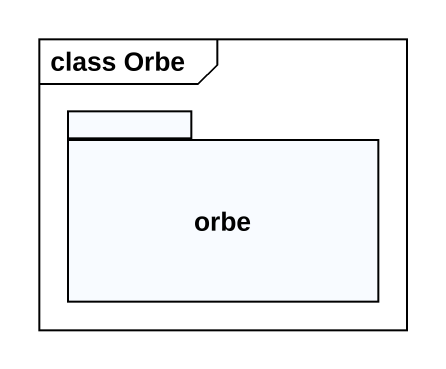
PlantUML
@startuml
mainframe class Orbe
package orbe {
}
@enduml
